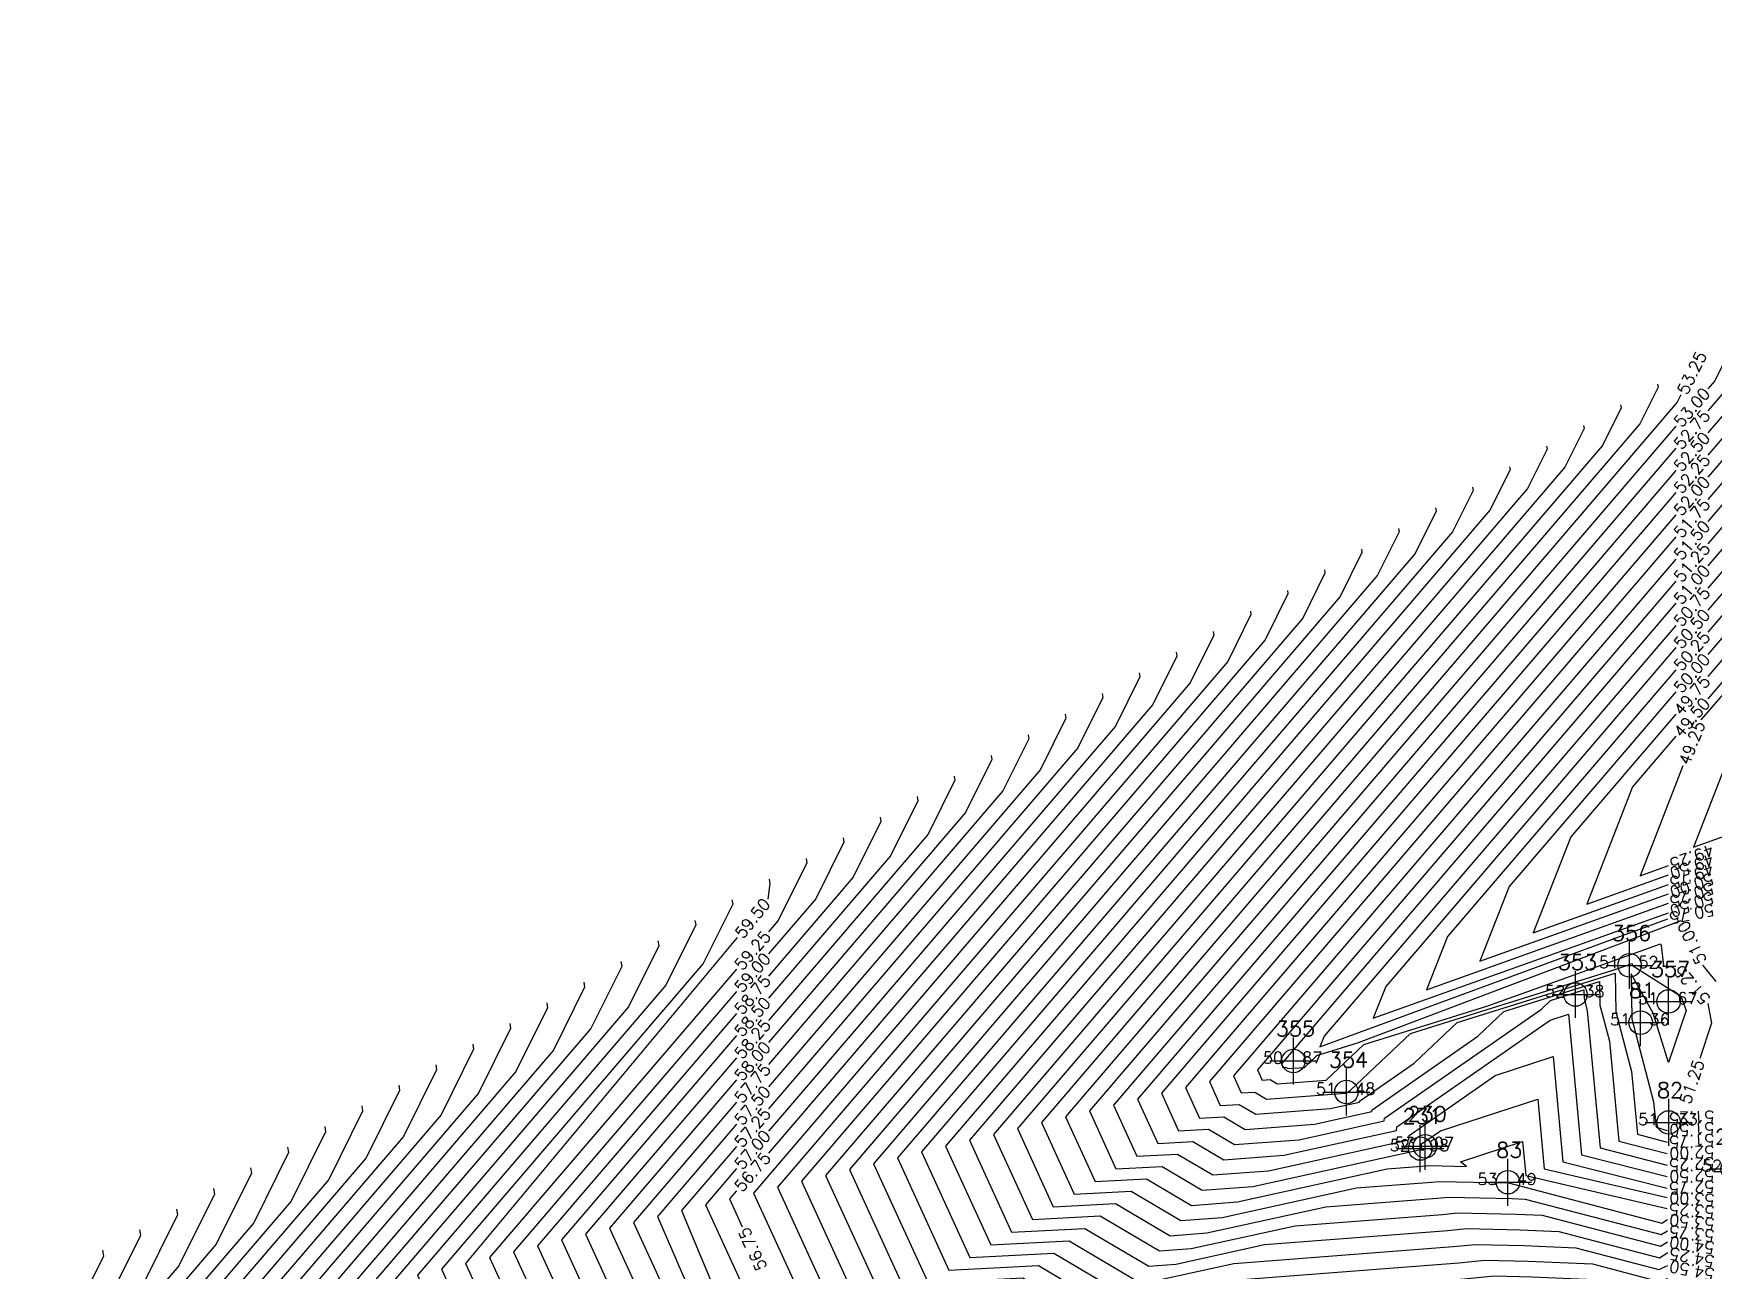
# Model space of a CAD drawing. Header units: millimetres. Extents: x 1412621 to 1412799, y 4931530 to 4931669.
# Drawn here: x 1412633.4 to 1412704.9, y 4931593.4 to 4931646 of the extents above; entities that cross this region are included whole.
import ezdxf
from ezdxf.enums import TextEntityAlignment as Align

# ---------------------------------------------------------------- set-up
doc = ezdxf.new("R2010")
doc.units = ezdxf.units.MM
doc.header["$PDMODE"] = 34
doc.header["$PDSIZE"] = 1
for name, color, linetype in [('CIVIL', 50, 'Continuous'), ('CIVIL-DRAW', 80, 'Continuous'), ('CIVIL-NONAME', 130, 'Continuous'), ('CIVIL-TEXT', 240, 'Continuous'), ('CIVIL-Z', 50, 'Continuous'), ('Tcontours0', 7, 'Continuous'), ('Tcontours1', 7, 'Continuous'), ('Tcontours2', 7, 'Continuous'), ('Tcontours3', 7, 'Continuous')]:
    doc.layers.add(name, color=color, linetype=linetype)
doc.styles.add('CIVILCADMAIN', font='TXT.SHX')
doc.styles.get("Standard").update_dxf_attribs({"font": 'arial.ttf'})

# ---------------------------------------------------------------- blocks, each defined once
blk = doc.blocks.new('CIVIL-ZZ')
at = {"layer": 'CIVIL-DRAW'}
blk.add_point((0, 0), dxfattribs=at)
at = {"layer": 'CIVIL-NONAME'}
blk.add_attdef('NAME', text='', height=1.8, dxfattribs=at).set_placement((0, 2.1), align=Align.CENTER)
at = {"layer": 'CIVIL-TEXT', "flags": 8}
blk.add_attdef('TEXT', text='', height=2, dxfattribs=at).set_placement((0.2, -3.3), align=Align.CENTER)
at = {"layer": 'CIVIL-Z'}
blk.add_attdef('Z1', text='', height=1.6, dxfattribs=at).set_placement((-0.75, -0.225), align=Align.RIGHT)
blk.add_attdef('Z2', (0.75, -0.225), '', height=1.6, dxfattribs=at)

msp = doc.modelspace()

# ---------------------------------------------------------------- linework, layer by layer
at = {"layer": 'Tcontours0'}
for points in [[(1412724.617, 4931643.386), (1412724.63, 4931643.306), (1412724.117, 4931642.272), (1412704.683, 4931619.587)], [(1412693.083, 4931625.826), (1412693.105, 4931625.688), (1412692.213, 4931623.888), (1412670.17, 4931598.157), (1412672.366, 4931593.378), (1412676.173, 4931593.569), (1412679.499, 4931591.604), (1412680.059, 4931591.646), (1412681.879, 4931592.047), (1412694.306, 4931593.002), (1412695.574, 4931593.129), (1412697.2, 4931593.093), (1412700.486, 4931592.952), (1412702.524, 4931592.418), (1412703.084, 4931592.779)], [(1412703.317, 4931617.992), (1412696.217, 4931609.704), (1412694.976, 4931606.524), (1412703.011, 4931609.396)], [(1412661.549, 4931608.266), (1412661.58, 4931608.069), (1412660.309, 4931605.504), (1412649.734, 4931593.161), (1412652.102, 4931588.008), (1412652.432, 4931587.729), (1412656.832, 4931586.069), (1412657.735, 4931585.35), (1412660.234, 4931579.107), (1412660.785, 4931577.509), (1412662.137, 4931577.297), (1412663.195, 4931576.41)]]:
    msp.add_lwpolyline(points, dxfattribs=at)
at = {"layer": 'Tcontours1'}
for points in [[(1412718.31, 4931639.874), (1412718.325, 4931639.783), (1412717.736, 4931638.595), (1412704.683, 4931623.358)], [(1412712.003, 4931636.362), (1412712.02, 4931636.259), (1412711.355, 4931634.918), (1412704.683, 4931627.13)], [(1412705.696, 4931632.85), (1412705.715, 4931632.735), (1412704.974, 4931631.242), (1412704.683, 4931630.902)], [(1412699.389, 4931629.338), (1412699.41, 4931629.211), (1412698.593, 4931627.565), (1412674.257, 4931599.156), (1412675.921, 4931595.536), (1412678.805, 4931595.68), (1412681.325, 4931594.192), (1412682.684, 4931594.294), (1412687.103, 4931595.267), (1412693.379, 4931595.749), (1412694.019, 4931595.813), (1412696.514, 4931595.758), (1412697.624, 4931595.71), (1412702.657, 4931594.392), (1412702.959, 4931594.58)], [(1412703.317, 4931629.307), (1412678.344, 4931600.156), (1412679.475, 4931597.693), (1412681.437, 4931597.792), (1412683.151, 4931596.779), (1412685.309, 4931596.942), (1412692.328, 4931598.487), (1412692.452, 4931598.496), (1412692.464, 4931598.497), (1412692.579, 4931598.495), (1412692.479, 4931598.573), (1412692.492, 4931598.75), (1412693.293, 4931599.307), (1412697.44, 4931600.658), (1412697.717, 4931597.694), (1412702.951, 4931596.464)], [(1412703.317, 4931625.535), (1412682.431, 4931601.155), (1412683.03, 4931599.851), (1412684.069, 4931599.903), (1412684.977, 4931599.367), (1412687.934, 4931599.59), (1412690.373, 4931600.126), (1412690.379, 4931600.205), (1412694.882, 4931603.338), (1412695.99, 4931604.39), (1412700.071, 4931605.663), (1412700.084, 4931604.661), (1412700.49, 4931603.125), (1412700.888, 4931598.872), (1412702.951, 4931598.334)], [(1412686.776, 4931622.314), (1412686.8, 4931622.164), (1412685.832, 4931620.211), (1412666.083, 4931597.158), (1412668.811, 4931591.221), (1412673.541, 4931591.458), (1412676.19, 4931589.893), (1412677.198, 4931588.211), (1412678.76, 4931588.929), (1412680.565, 4931589.128), (1412695.233, 4931590.255), (1412697.129, 4931590.445), (1412697.885, 4931590.428), (1412701.371, 4931590.278), (1412702.012, 4931589.108), (1412702.286, 4931588.847), (1412703.222, 4931589.07)], [(1412703.317, 4931621.764), (1412686.518, 4931602.154), (1412686.585, 4931602.008), (1412686.701, 4931602.014), (1412686.803, 4931601.954), (1412687.499, 4931602.007), (1412688.035, 4931602.516), (1412689.807, 4931603.069), (1412703.55, 4931608.261)], [(1412680.469, 4931618.802), (1412680.495, 4931618.64), (1412679.451, 4931616.534), (1412664.683, 4931599.296)], [(1412706.725, 4931618.199), (1412704.064, 4931611.381), (1412713.548, 4931614.77)], [(1412674.162, 4931615.29), (1412674.19, 4931615.116), (1412673.07, 4931612.858), (1412664.683, 4931603.067)], [(1412667.855, 4931611.778), (1412667.885, 4931611.592), (1412666.689, 4931609.181), (1412664.683, 4931606.839)], [(1412704.45, 4931606.364), (1412705.024, 4931605.657)], [(1412655.242, 4931604.754), (1412655.275, 4931604.545), (1412653.928, 4931601.827), (1412645.647, 4931592.161), (1412647.502, 4931588.126), (1412647.969, 4931587.73), (1412654.218, 4931585.373), (1412655.5, 4931584.351), (1412659.05, 4931575.486), (1412659.334, 4931574.663), (1412661.281, 4931574.357), (1412663.071, 4931572.569)], [(1412663.317, 4931605.244), (1412653.821, 4931594.16), (1412656.703, 4931587.889), (1412656.894, 4931587.728), (1412659.445, 4931586.765), (1412659.969, 4931586.348), (1412661.418, 4931582.728), (1412662.237, 4931580.355), (1412662.993, 4931580.236), (1412663.195, 4931580.067)], [(1412648.935, 4931601.243), (1412648.97, 4931601.021), (1412647.547, 4931598.15), (1412641.56, 4931591.162), (1412642.901, 4931588.245), (1412643.507, 4931587.731), (1412651.604, 4931584.677), (1412653.266, 4931583.353), (1412657.866, 4931571.864), (1412657.882, 4931571.818), (1412660.425, 4931571.418), (1412660.883, 4931571.034), (1412663.258, 4931569.998), (1412663.131, 4931569.578)], [(1412663.317, 4931601.472), (1412657.909, 4931595.159), (1412661.304, 4931587.771), (1412661.356, 4931587.726), (1412662.059, 4931587.462), (1412662.203, 4931587.347), (1412662.602, 4931586.35), (1412663.195, 4931583.723)], [(1412663.317, 4931597.701), (1412661.996, 4931596.158), (1412663.562, 4931592.751)], [(1412636.321, 4931594.219), (1412636.36, 4931593.974), (1412634.785, 4931590.797), (1412633.386, 4931589.164), (1412633.699, 4931588.482), (1412634.582, 4931587.733), (1412646.377, 4931583.285), (1412648.798, 4931581.356), (1412652.161, 4931572.956), (1412653.505, 4931570.913), (1412654.873, 4931569.014), (1412658.029, 4931563.343), (1412658.137, 4931563.227), (1412658.292, 4931562.98), (1412658.466, 4931563.059), (1412661.325, 4931563.843), (1412661.439, 4931563.846), (1412663.09, 4931562.897)]]:
    msp.add_lwpolyline(points, dxfattribs=at)
at = {"layer": 'Tcontours1', "elevation": 63}
msp.add_lwpolyline([(1412642.628, 4931597.731), (1412642.665, 4931597.497), (1412641.166, 4931594.474), (1412637.473, 4931590.163), (1412638.3, 4931588.363), (1412639.045, 4931587.732), (1412648.991, 4931583.981), (1412651.032, 4931582.354), (1412655.065, 4931572.281), (1412655.717, 4931571.291), (1412656.379, 4931570.371), (1412658.02, 4931567.422), (1412659.304, 4931567.323), (1412660.728, 4931567.718), (1412663.131, 4931566.09)], dxfattribs=at)
at = {"layer": 'Tcontours2'}
for points in [[(1412727.77, 4931645.142), (1412727.782, 4931645.068), (1412727.307, 4931644.11), (1412704.683, 4931617.701)], [(1412721.463, 4931641.63), (1412721.477, 4931641.544), (1412720.926, 4931640.434), (1412704.683, 4931621.473)], [(1412715.157, 4931638.118), (1412715.172, 4931638.021), (1412714.545, 4931636.757), (1412704.683, 4931625.244)], [(1412708.85, 4931634.606), (1412708.867, 4931634.497), (1412708.165, 4931633.08), (1412704.683, 4931629.016)], [(1412702.543, 4931631.094), (1412702.562, 4931630.973), (1412701.784, 4931629.403), (1412676.3, 4931599.656), (1412677.698, 4931596.615), (1412680.121, 4931596.736), (1412682.238, 4931595.485), (1412683.997, 4931595.618), (1412689.716, 4931596.877), (1412692.915, 4931597.123), (1412693.242, 4931597.155), (1412696.171, 4931597.09), (1412696.193, 4931597.089), (1412702.723, 4931595.378), (1412702.955, 4931595.529)], [(1412696.236, 4931627.582), (1412696.257, 4931627.449), (1412695.403, 4931625.726), (1412672.213, 4931598.657), (1412674.143, 4931594.457), (1412677.489, 4931594.625), (1412680.412, 4931592.898), (1412681.371, 4931592.97), (1412684.491, 4931593.657), (1412693.842, 4931594.376), (1412694.797, 4931594.471), (1412696.857, 4931594.426), (1412699.055, 4931594.331), (1412702.59, 4931593.405), (1412702.97, 4931593.573)], [(1412703.317, 4931627.421), (1412680.387, 4931600.655), (1412681.253, 4931598.772), (1412682.753, 4931598.847), (1412684.064, 4931598.073), (1412686.622, 4931598.266), (1412691.424, 4931599.323), (1412691.436, 4931599.477), (1412697.961, 4931604.017), (1412698.742, 4931604.272), (1412699.303, 4931598.283), (1412702.951, 4931597.356)], [(1412689.929, 4931624.07), (1412689.952, 4931623.926), (1412689.022, 4931622.05), (1412668.126, 4931597.657), (1412670.588, 4931592.3), (1412674.857, 4931592.514), (1412678.586, 4931590.31), (1412678.746, 4931590.323), (1412679.266, 4931590.437), (1412694.769, 4931591.629), (1412696.352, 4931591.787), (1412697.542, 4931591.761), (1412701.918, 4931591.573), (1412702.457, 4931591.431), (1412702.613, 4931591.437), (1412703.057, 4931591.35), (1412703.207, 4931591.105), (1412703.222, 4931589.658)], [(1412703.317, 4931623.649), (1412684.475, 4931601.654), (1412684.808, 4931600.929), (1412685.385, 4931600.958), (1412685.89, 4931600.66), (1412689.247, 4931600.914), (1412689.323, 4931600.93), (1412689.323, 4931600.933), (1412689.462, 4931601.03), (1412692.012, 4931603.453), (1412700.816, 4931606.199), (1412701.46, 4931606.429), (1412701.462, 4931606.423), (1412701.471, 4931606.349), (1412701.468, 4931606.346), (1412703.528, 4931605.032), (1412703.759, 4931604.433), (1412703.01, 4931602.208), (1412702.348, 4931604.315), (1412701.413, 4931605.992), (1412701.438, 4931604.077), (1412702.372, 4931600.54), (1412702.473, 4931599.461), (1412702.951, 4931599.318)], [(1412683.622, 4931620.558), (1412683.648, 4931620.402), (1412682.641, 4931618.373), (1412664.039, 4931596.658), (1412667.033, 4931590.142), (1412672.225, 4931590.403), (1412672.805, 4931590.06), (1412675.493, 4931585.574), (1412679.659, 4931587.489), (1412684.472, 4931588.019), (1412695.696, 4931588.882), (1412697.907, 4931589.103), (1412698.228, 4931589.096), (1412699.71, 4931589.032), (1412699.983, 4931588.535), (1412700.73, 4931587.822), (1412703.028, 4931588)], [(1412703.317, 4931619.878), (1412690.963, 4931605.457), (1412690.432, 4931604.096), (1412703.011, 4931608.592)], [(1412677.316, 4931617.046), (1412677.343, 4931616.878), (1412676.261, 4931614.696), (1412664.683, 4931601.181)], [(1412703.317, 4931616.106), (1412701.471, 4931613.951), (1412699.52, 4931608.952), (1412703.011, 4931610.2)], [(1412671.009, 4931613.534), (1412671.038, 4931613.354), (1412669.88, 4931611.019), (1412664.683, 4931604.953)], [(1412664.702, 4931610.022), (1412664.733, 4931609.831), (1412664.657, 4931609.172)], [(1412663.343, 4931607.533), (1412651.778, 4931593.66), (1412654.403, 4931587.949), (1412654.663, 4931587.728), (1412658.138, 4931586.417), (1412658.852, 4931585.849), (1412660.826, 4931580.918), (1412661.511, 4931578.932), (1412662.565, 4931578.766), (1412663.195, 4931578.239)], [(1412658.395, 4931606.51), (1412658.428, 4931606.307), (1412657.118, 4931603.666), (1412647.691, 4931592.661), (1412649.802, 4931588.067), (1412650.201, 4931587.729), (1412655.525, 4931585.721), (1412656.617, 4931584.851), (1412659.642, 4931577.296), (1412660.059, 4931576.086), (1412661.709, 4931575.827), (1412663.195, 4931574.582)], [(1412663.317, 4931603.358), (1412655.865, 4931594.66), (1412659.003, 4931587.83), (1412659.125, 4931587.727), (1412660.752, 4931587.113), (1412661.086, 4931586.847), (1412662.01, 4931584.539), (1412663.195, 4931581.895)], [(1412652.088, 4931602.998), (1412652.123, 4931602.783), (1412650.737, 4931599.989), (1412643.604, 4931591.662), (1412645.201, 4931588.186), (1412645.738, 4931587.73), (1412652.911, 4931585.025), (1412654.383, 4931583.852), (1412658.458, 4931573.675), (1412658.608, 4931573.241), (1412660.853, 4931572.888), (1412662.457, 4931571.545), (1412663.038, 4931571.291)], [(1412645.781, 4931599.487), (1412645.818, 4931599.259), (1412644.357, 4931596.312), (1412639.517, 4931590.662), (1412640.601, 4931588.304), (1412641.276, 4931587.731), (1412650.298, 4931584.329), (1412652.149, 4931582.854), (1412656.517, 4931571.944), (1412656.822, 4931571.481), (1412657.132, 4931571.05), (1412657.9, 4931569.669), (1412659.898, 4931569.515), (1412660.432, 4931569.663), (1412663.131, 4931567.834)], [(1412663.317, 4931599.587), (1412659.952, 4931595.659), (1412663.061, 4931588.481)], [(1412639.475, 4931595.975), (1412639.513, 4931595.736), (1412637.976, 4931592.635), (1412635.43, 4931589.663), (1412636, 4931588.423), (1412636.814, 4931587.733), (1412647.684, 4931583.633), (1412649.915, 4931581.855), (1412653.613, 4931572.619), (1412654.611, 4931571.102), (1412655.626, 4931569.692), (1412658.14, 4931565.175), (1412658.711, 4931565.131), (1412661.024, 4931565.773), (1412663.09, 4931563.946)]]:
    msp.add_lwpolyline(points, dxfattribs=at)
at = {"layer": 'Tcontours3'}
for points in [[(1412729.347, 4931646.02), (1412729.358, 4931645.949), (1412728.902, 4931645.029), (1412704.382, 4931616.802)], [(1412726.194, 4931644.264), (1412726.206, 4931644.187), (1412725.712, 4931643.191), (1412704.683, 4931618.644)], [(1412723.04, 4931642.508), (1412723.053, 4931642.425), (1412722.522, 4931641.353), (1412704.683, 4931620.53)], [(1412719.887, 4931640.752), (1412719.901, 4931640.664), (1412719.331, 4931639.514), (1412704.683, 4931622.416)], [(1412716.733, 4931638.996), (1412716.748, 4931638.902), (1412716.141, 4931637.676), (1412704.683, 4931624.301)], [(1412713.58, 4931637.24), (1412713.596, 4931637.14), (1412712.95, 4931635.838), (1412704.683, 4931626.187)], [(1412710.426, 4931635.484), (1412710.444, 4931635.378), (1412709.76, 4931633.999), (1412704.683, 4931628.073)], [(1412707.273, 4931633.728), (1412707.291, 4931633.616), (1412706.569, 4931632.161), (1412704.683, 4931629.959)], [(1412704.466, 4931632.515), (1412704.466, 4931632.515)], [(1412703.534, 4931630.634), (1412703.379, 4931630.322), (1412677.322, 4931599.906), (1412678.587, 4931597.154), (1412680.779, 4931597.264), (1412682.695, 4931596.132), (1412684.653, 4931596.28), (1412691.022, 4931597.682), (1412692.683, 4931597.809), (1412692.853, 4931597.826), (1412694.408, 4931597.792), (1412694.15, 4931597.992), (1412696.789, 4931598.851), (1412696.925, 4931597.4), (1412702.953, 4931595.998)], [(1412700.966, 4931630.216), (1412700.986, 4931630.092), (1412700.189, 4931628.484), (1412675.279, 4931599.406), (1412676.809, 4931596.075), (1412679.463, 4931596.208), (1412681.782, 4931594.839), (1412683.34, 4931594.956), (1412688.41, 4931596.072), (1412693.147, 4931596.436), (1412693.63, 4931596.484), (1412696.342, 4931596.424), (1412696.908, 4931596.4), (1412702.69, 4931594.885), (1412702.957, 4931595.055)], [(1412697.813, 4931628.46), (1412697.834, 4931628.33), (1412696.998, 4931626.646), (1412673.235, 4931598.906), (1412675.032, 4931594.997), (1412678.147, 4931595.153), (1412680.869, 4931593.545), (1412682.028, 4931593.632), (1412685.797, 4931594.462), (1412693.61, 4931595.062), (1412694.408, 4931595.142), (1412696.685, 4931595.092), (1412698.34, 4931595.021), (1412702.623, 4931593.898), (1412702.97, 4931594.125)], [(1412703.317, 4931628.364), (1412679.366, 4931600.405), (1412680.364, 4931598.233), (1412682.095, 4931598.319), (1412683.608, 4931597.426), (1412685.965, 4931597.604), (1412691.95, 4931598.921), (1412691.964, 4931599.114), (1412695.627, 4931601.662), (1412698.091, 4931602.465), (1412698.51, 4931597.989), (1412702.951, 4931596.864)], [(1412694.659, 4931626.704), (1412694.681, 4931626.568), (1412693.808, 4931624.807), (1412671.192, 4931598.407), (1412673.254, 4931593.918), (1412676.831, 4931594.097), (1412679.956, 4931592.251), (1412680.715, 4931592.308), (1412683.185, 4931592.852), (1412694.074, 4931593.689), (1412695.185, 4931593.8), (1412697.028, 4931593.759), (1412699.771, 4931593.641), (1412702.557, 4931592.911), (1412702.97, 4931593.022)], [(1412703.317, 4931626.478), (1412681.409, 4931600.905), (1412682.142, 4931599.311), (1412683.411, 4931599.375), (1412684.521, 4931598.72), (1412687.278, 4931598.928), (1412690.899, 4931599.725), (1412690.907, 4931599.841), (1412697.592, 4931604.492), (1412697.978, 4931604.859), (1412699.402, 4931605.303), (1412699.407, 4931604.953), (1412699.548, 4931604.417), (1412700.095, 4931598.577), (1412702.951, 4931597.848)], [(1412691.506, 4931624.948), (1412691.529, 4931624.807), (1412690.617, 4931622.969), (1412669.148, 4931597.907), (1412671.477, 4931592.839), (1412675.515, 4931593.042), (1412679.043, 4931590.957), (1412679.402, 4931590.984), (1412680.572, 4931591.242), (1412694.537, 4931592.315), (1412695.963, 4931592.458), (1412697.371, 4931592.427), (1412701.202, 4931592.262), (1412702.49, 4931591.925), (1412703.482, 4931592.519)], [(1412703.317, 4931624.592), (1412683.453, 4931601.405), (1412683.919, 4931600.39), (1412684.727, 4931600.431), (1412685.433, 4931600.013), (1412688.591, 4931600.252), (1412689.848, 4931600.528), (1412689.851, 4931600.569), (1412692.172, 4931602.184), (1412694.001, 4931603.922), (1412700.74, 4931606.023), (1412700.761, 4931604.369), (1412701.431, 4931601.832), (1412701.68, 4931599.166), (1412702.951, 4931598.823)], [(1412688.353, 4931623.192), (1412688.376, 4931623.045), (1412687.427, 4931621.13), (1412667.104, 4931597.408), (1412669.7, 4931591.76), (1412674.199, 4931591.986), (1412677.882, 4931589.81), (1412678.05, 4931589.529), (1412678.311, 4931589.649), (1412678.612, 4931589.682), (1412695.001, 4931590.942), (1412696.74, 4931591.116), (1412697.714, 4931591.095), (1412702.201, 4931590.902), (1412703.222, 4931589.364)], [(1412703.317, 4931622.707), (1412685.496, 4931601.904), (1412685.696, 4931601.469), (1412686.043, 4931601.486), (1412686.346, 4931601.307), (1412688.424, 4931601.464), (1412690.024, 4931602.985), (1412695.311, 4931604.634), (1412702.669, 4931607.263), (1412702.693, 4931607.199), (1412702.79, 4931606.351), (1412702.758, 4931606.313), (1412703.316, 4931606.317)], [(1412685.199, 4931621.436), (1412685.224, 4931621.283), (1412684.237, 4931619.292), (1412665.061, 4931596.908), (1412667.922, 4931590.682), (1412672.883, 4931590.93), (1412674.497, 4931589.977), (1412676.345, 4931586.892), (1412679.21, 4931588.209), (1412682.518, 4931588.573), (1412695.464, 4931589.568), (1412697.518, 4931589.774), (1412698.057, 4931589.762), (1412700.541, 4931589.655), (1412700.998, 4931588.821), (1412701.508, 4931588.334), (1412703.222, 4931588.777)], [(1412703.317, 4931620.821), (1412688.336, 4931603.333), (1412688.16, 4931602.882), (1412702.971, 4931608.336)], [(1412682.046, 4931619.68), (1412682.071, 4931619.521), (1412681.046, 4931617.454), (1412664.683, 4931598.353)], [(1412703.317, 4931618.935), (1412693.59, 4931607.581), (1412692.704, 4931605.31), (1412703.011, 4931608.994)], [(1412678.892, 4931617.924), (1412678.919, 4931617.759), (1412677.856, 4931615.615), (1412664.683, 4931600.239)], [(1412703.317, 4931617.049), (1412698.844, 4931611.828), (1412697.248, 4931607.738), (1412703.011, 4931609.798)], [(1412675.739, 4931616.168), (1412675.766, 4931615.997), (1412674.665, 4931613.777), (1412664.683, 4931602.124)], [(1412703.618, 4931614.846), (1412701.792, 4931610.167), (1412703.011, 4931610.602)], [(1412672.585, 4931614.412), (1412672.614, 4931614.235), (1412671.475, 4931611.938), (1412664.683, 4931604.01)], [(1412669.432, 4931612.656), (1412669.461, 4931612.473), (1412668.285, 4931610.1), (1412664.683, 4931605.896)], [(1412666.279, 4931610.9), (1412666.309, 4931610.712), (1412665.094, 4931608.262), (1412664.683, 4931607.782)], [(1412663.125, 4931609.144), (1412663.156, 4931608.95), (1412661.904, 4931606.423), (1412650.756, 4931593.41), (1412653.252, 4931587.978), (1412653.547, 4931587.728), (1412657.485, 4931586.243), (1412658.293, 4931585.599), (1412660.53, 4931580.012), (1412661.148, 4931578.221), (1412662.351, 4931578.031), (1412663.195, 4931577.324)], [(1412659.972, 4931607.388), (1412660.004, 4931607.188), (1412658.713, 4931604.585), (1412648.713, 4931592.911), (1412650.952, 4931588.038), (1412651.316, 4931587.729), (1412656.178, 4931585.895), (1412657.176, 4931585.1), (1412659.938, 4931578.202), (1412660.422, 4931576.798), (1412661.923, 4931576.562), (1412663.195, 4931575.496)], [(1412663.317, 4931606.187), (1412652.8, 4931593.91), (1412655.553, 4931587.919), (1412655.778, 4931587.728), (1412658.792, 4931586.591), (1412659.41, 4931586.099), (1412661.122, 4931581.823), (1412661.874, 4931579.643), (1412662.779, 4931579.501), (1412663.195, 4931579.153)], [(1412656.818, 4931605.632), (1412656.852, 4931605.426), (1412655.523, 4931602.746), (1412646.669, 4931592.411), (1412648.652, 4931588.097), (1412649.085, 4931587.73), (1412654.871, 4931585.547), (1412656.059, 4931584.601), (1412659.346, 4931576.391), (1412659.696, 4931575.375), (1412661.495, 4931575.092), (1412663.08, 4931573.499)], [(1412663.317, 4931604.301), (1412654.843, 4931594.41), (1412657.853, 4931587.86), (1412658.01, 4931587.727), (1412660.099, 4931586.939), (1412660.527, 4931586.598), (1412661.714, 4931583.634), (1412662.599, 4931581.066), (1412663.195, 4931580.981)], [(1412704.684, 4931604.723), (1412704.839, 4931603.886), (1412704.335, 4931602.388)], [(1412653.665, 4931603.876), (1412653.699, 4931603.664), (1412652.333, 4931600.908), (1412644.626, 4931591.912), (1412646.351, 4931588.156), (1412646.854, 4931587.73), (1412653.565, 4931585.199), (1412654.942, 4931584.102), (1412658.754, 4931574.58), (1412658.971, 4931573.952), (1412661.067, 4931573.622), (1412663.038, 4931571.889)], [(1412650.512, 4931602.12), (1412650.547, 4931601.902), (1412649.142, 4931599.07), (1412642.582, 4931591.412), (1412644.051, 4931588.215), (1412644.623, 4931587.731), (1412652.258, 4931584.851), (1412653.825, 4931583.603), (1412658.162, 4931572.77), (1412658.245, 4931572.529), (1412660.639, 4931572.153), (1412661.67, 4931571.289), (1412663.038, 4931570.693)], [(1412663.317, 4931602.415), (1412656.887, 4931594.909), (1412660.154, 4931587.801), (1412660.241, 4931587.727), (1412661.405, 4931587.288), (1412661.644, 4931587.097), (1412662.306, 4931585.445), (1412663.195, 4931582.809)], [(1412663.317, 4931600.53), (1412658.93, 4931595.409), (1412662.454, 4931587.741), (1412662.472, 4931587.726), (1412662.712, 4931587.636), (1412662.762, 4931587.596), (1412662.898, 4931587.255), (1412663.136, 4931584.656)], [(1412647.358, 4931600.365), (1412647.394, 4931600.14), (1412645.952, 4931597.231), (1412640.538, 4931590.912), (1412641.751, 4931588.274), (1412642.391, 4931587.731), (1412650.951, 4931584.503), (1412652.708, 4931583.103), (1412657.243, 4931571.775), (1412657.375, 4931571.575), (1412657.509, 4931571.389), (1412657.841, 4931570.793), (1412660.195, 4931570.611), (1412660.284, 4931570.635), (1412663.131, 4931568.706)], [(1412702.951, 4931599.818), (1412702.951, 4931599.818)], [(1412644.205, 4931598.609), (1412644.242, 4931598.378), (1412642.761, 4931595.393), (1412638.495, 4931590.413), (1412639.45, 4931588.334), (1412640.16, 4931587.732), (1412649.644, 4931584.155), (1412651.59, 4931582.604), (1412655.791, 4931572.113), (1412656.269, 4931571.386), (1412656.756, 4931570.71), (1412657.96, 4931568.546), (1412659.601, 4931568.419), (1412660.58, 4931568.69), (1412663.131, 4931566.962)], [(1412663.317, 4931598.644), (1412660.974, 4931595.909), (1412663.374, 4931590.167)], [(1412641.051, 4931596.853), (1412641.089, 4931596.616), (1412639.571, 4931593.554), (1412636.451, 4931589.913), (1412637.15, 4931588.393), (1412637.929, 4931587.732), (1412648.337, 4931583.807), (1412650.473, 4931582.105), (1412654.339, 4931572.45), (1412655.164, 4931571.197), (1412656.003, 4931570.032), (1412658.08, 4931566.298), (1412659.008, 4931566.227), (1412660.876, 4931566.745), (1412663.18, 4931565.285)], [(1412663.317, 4931596.758), (1412663.017, 4931596.408), (1412663.562, 4931595.224)], [(1412637.898, 4931595.097), (1412637.937, 4931594.855), (1412636.381, 4931591.716), (1412634.408, 4931589.413), (1412634.85, 4931588.452), (1412635.698, 4931587.733), (1412647.031, 4931583.459), (1412649.356, 4931581.606), (1412652.887, 4931572.788), (1412654.058, 4931571.008), (1412655.25, 4931569.353), (1412658.2, 4931564.051), (1412658.414, 4931564.035), (1412661.172, 4931564.8), (1412662.151, 4931564.137), (1412662.395, 4931563.821), (1412663.09, 4931563.421)]]:
    msp.add_lwpolyline(points, dxfattribs=at)

# ---------------------------------------------------------------- block references
at = {"layer": 'CIVIL'}
ref = msp.add_blockref('CIVIL-ZZ', (1412701.344, 4931606.349, 51.524), dxfattribs=dict(at, xscale=0.5, yscale=0.5))
ref.add_attrib('Z2', '52', (1412701.719, 4931606.236, 51.524), dxfattribs={"layer": 'CIVIL-Z', "height": 0.5, "style": 'CIVILCADMAIN'})
ref.add_attrib('Z1', '51', (1412700.044, 4931606.236, 51.524), dxfattribs={"layer": 'CIVIL-Z', "height": 0.5, "style": 'CIVILCADMAIN'})
ref.add_attrib('NAME', '356', (1412700.594, 4931607.399, 51.524), dxfattribs={"layer": 'CIVIL-NONAME', "height": 0.65, "style": 'CIVILCADMAIN'})
ref = msp.add_blockref('CIVIL-ZZ', (1412699.044, 4931605.11, 52.384), dxfattribs=dict(at, xscale=0.5, yscale=0.5))
ref.add_attrib('Z2', '38', (1412699.419, 4931604.997, 52.384), dxfattribs={"layer": 'CIVIL-Z', "height": 0.5, "style": 'CIVILCADMAIN'})
ref.add_attrib('Z1', '52', (1412697.744, 4931604.997, 52.384), dxfattribs={"layer": 'CIVIL-Z', "height": 0.5, "style": 'CIVILCADMAIN'})
ref.add_attrib('NAME', '353', (1412698.294, 4931606.16, 52.384), dxfattribs={"layer": 'CIVIL-NONAME', "height": 0.65, "style": 'CIVILCADMAIN'})
ref = msp.add_blockref('CIVIL-ZZ', (1412703.007, 4931604.814, 51.674), dxfattribs=dict(at, xscale=0.5, yscale=0.5))
ref.add_attrib('Z2', '67', (1412703.382, 4931604.702, 51.674), dxfattribs={"layer": 'CIVIL-Z', "height": 0.5, "style": 'CIVILCADMAIN'})
ref.add_attrib('Z1', '51', (1412701.707, 4931604.702, 51.674), dxfattribs={"layer": 'CIVIL-Z', "height": 0.5, "style": 'CIVILCADMAIN'})
ref.add_attrib('NAME', '357', (1412702.257, 4931605.864, 51.674), dxfattribs={"layer": 'CIVIL-NONAME', "height": 0.65, "style": 'CIVILCADMAIN'})
ref = msp.add_blockref('CIVIL-ZZ', (1412701.817, 4931603.913, 51.36), dxfattribs=dict(at, xscale=0.5, yscale=0.5))
ref.add_attrib('Z2', '36', (1412702.192, 4931603.8, 51.36), dxfattribs={"layer": 'CIVIL-Z', "height": 0.5, "style": 'CIVILCADMAIN'})
ref.add_attrib('Z1', '51', (1412700.517, 4931603.8, 51.36), dxfattribs={"layer": 'CIVIL-Z', "height": 0.5, "style": 'CIVILCADMAIN'})
ref.add_attrib('NAME', '81', (1412701.317, 4931604.963, 51.36), dxfattribs={"layer": 'CIVIL-NONAME', "height": 0.65, "style": 'CIVILCADMAIN'})
ref = msp.add_blockref('CIVIL-ZZ', (1412687.033, 4931602.28, 50.874), dxfattribs=dict(at, xscale=0.5, yscale=0.5))
ref.add_attrib('Z2', '87', (1412687.408, 4931602.168, 50.874), dxfattribs={"layer": 'CIVIL-Z', "height": 0.5, "style": 'CIVILCADMAIN'})
ref.add_attrib('Z1', '50', (1412685.733, 4931602.168, 50.874), dxfattribs={"layer": 'CIVIL-Z', "height": 0.5, "style": 'CIVILCADMAIN'})
ref.add_attrib('NAME', '355', (1412686.283, 4931603.33, 50.874), dxfattribs={"layer": 'CIVIL-NONAME', "height": 0.65, "style": 'CIVILCADMAIN'})
ref = msp.add_blockref('CIVIL-ZZ', (1412689.289, 4931600.956, 51.484), dxfattribs=dict(at, xscale=0.5, yscale=0.5))
ref.add_attrib('Z2', '48', (1412689.664, 4931600.844, 51.484), dxfattribs={"layer": 'CIVIL-Z', "height": 0.5, "style": 'CIVILCADMAIN'})
ref.add_attrib('Z1', '51', (1412687.989, 4931600.844, 51.484), dxfattribs={"layer": 'CIVIL-Z', "height": 0.5, "style": 'CIVILCADMAIN'})
ref.add_attrib('NAME', '354', (1412688.539, 4931602.006, 51.484), dxfattribs={"layer": 'CIVIL-NONAME', "height": 0.65, "style": 'CIVILCADMAIN'})
ref = msp.add_blockref('CIVIL-ZZ', (1412703.012, 4931599.661, 51.33), dxfattribs=dict(at, xscale=0.5, yscale=0.5))
ref.add_attrib('Z2', '33', (1412703.387, 4931599.548, 51.33), dxfattribs={"layer": 'CIVIL-Z', "height": 0.5, "style": 'CIVILCADMAIN'})
ref.add_attrib('Z1', '51', (1412701.712, 4931599.548, 51.33), dxfattribs={"layer": 'CIVIL-Z', "height": 0.5, "style": 'CIVILCADMAIN'})
ref.add_attrib('NAME', '82', (1412702.512, 4931600.711, 51.33), dxfattribs={"layer": 'CIVIL-NONAME', "height": 0.65, "style": 'CIVILCADMAIN'})
ref = msp.add_blockref('CIVIL-ZZ', (1412692.433, 4931598.551, 52.98), dxfattribs=dict(at, xscale=0.5, yscale=0.5))
ref.add_attrib('Z2', '98', (1412692.808, 4931598.439, 52.98), dxfattribs={"layer": 'CIVIL-Z', "height": 0.5, "style": 'CIVILCADMAIN'})
ref.add_attrib('Z1', '52', (1412691.133, 4931598.439, 52.98), dxfattribs={"layer": 'CIVIL-Z', "height": 0.5, "style": 'CIVILCADMAIN'})
ref.add_attrib('NAME', '231', (1412691.683, 4931599.601, 52.98), dxfattribs={"layer": 'CIVIL-NONAME', "height": 0.65, "style": 'CIVILCADMAIN'})
ref = msp.add_blockref('CIVIL-ZZ', (1412692.64, 4931598.648, 53.07), dxfattribs=dict(at, xscale=0.5, yscale=0.5))
ref.add_attrib('Z2', '07', (1412693.015, 4931598.536, 53.07), dxfattribs={"layer": 'CIVIL-Z', "height": 0.5, "style": 'CIVILCADMAIN'})
ref.add_attrib('Z1', '53', (1412691.34, 4931598.536, 53.07), dxfattribs={"layer": 'CIVIL-Z', "height": 0.5, "style": 'CIVILCADMAIN'})
ref.add_attrib('NAME', '230', (1412691.89, 4931599.698, 53.07), dxfattribs={"layer": 'CIVIL-NONAME', "height": 0.65, "style": 'CIVILCADMAIN'})
ref = msp.add_blockref('CIVIL-ZZ', (1412705.731, 4931597.682, 52.39), dxfattribs=dict(at, xscale=0.5, yscale=0.5))
ref.add_attrib('Z2', '39', (1412706.106, 4931597.57, 52.39), dxfattribs={"layer": 'CIVIL-Z', "height": 0.5, "style": 'CIVILCADMAIN'})
ref.add_attrib('Z1', '52', (1412704.431, 4931597.57, 52.39), dxfattribs={"layer": 'CIVIL-Z', "height": 0.5, "style": 'CIVILCADMAIN'})
ref.add_attrib('NAME', '232', (1412704.981, 4931598.732, 52.39), dxfattribs={"layer": 'CIVIL-NONAME', "height": 0.65, "style": 'CIVILCADMAIN'})
ref = msp.add_blockref('CIVIL-ZZ', (1412696.164, 4931597.117, 53.49), dxfattribs=dict(at, xscale=0.5, yscale=0.5))
ref.add_attrib('Z2', '49', (1412696.539, 4931597.004, 53.49), dxfattribs={"layer": 'CIVIL-Z', "height": 0.5, "style": 'CIVILCADMAIN'})
ref.add_attrib('Z1', '53', (1412694.864, 4931597.004, 53.49), dxfattribs={"layer": 'CIVIL-Z', "height": 0.5, "style": 'CIVILCADMAIN'})
ref.add_attrib('NAME', '83', (1412695.664, 4931598.167, 53.49), dxfattribs={"layer": 'CIVIL-NONAME', "height": 0.65, "style": 'CIVILCADMAIN'})

# ---------------------------------------------------------------- texts
at = {"layer": 'Tcontours0', "style": 'CIVILCADMAIN'}
for rotation, p in [(49.4144, (1412704, 4931618.789, 50)), (199.6658, (1412704, 4931609.749, 50))]:
    msp.add_text('50.00', height=0.5, rotation=rotation, dxfattribs=at).set_placement(p, align=Align.MIDDLE_CENTER)
at = {"layer": 'Tcontours1', "style": 'CIVILCADMAIN'}
for s, rotation, p in [('53.00', 49.4144, (1412704, 4931630.104, 53)), ('52.00', 49.4144, (1412704, 4931626.333, 52)), ('51.00', 49.4144, (1412704, 4931622.561, 51)), ('51.00', 115.3879, (1412704, 4931607.313, 51)), ('59.00', 49.4144, (1412664, 4931606.041, 59)), ('58.00', 49.4144, (1412664, 4931602.27, 58)), ('57.00', 49.4144, (1412664, 4931598.498, 57)), ('52.00', 182.5893, (1412704, 4931598.381, 52)), ('53.00', 177.2252, (1412704, 4931596.413, 53)), ('54.00', 172.6144, (1412704, 4931594.445, 54))]:
    msp.add_text(s, height=0.5, rotation=rotation, dxfattribs=at).set_placement(p, align=Align.MIDDLE_CENTER)
at = {"layer": 'Tcontours2', "style": 'CIVILCADMAIN'}
for s, rotation, p in [('52.50', 49.4144, (1412704, 4931628.218, 52.5)), ('51.50', 49.4144, (1412704, 4931624.447, 51.5)), ('50.50', 49.4144, (1412704, 4931620.675, 50.5)), ('49.50', 49.4144, (1412704, 4931616.904, 49.5)), ('49.50', 199.6658, (1412704, 4931610.554, 49.5)), ('59.50', 51.30018, (1412664, 4931608.353, 59.5)), ('50.50', 199.6658, (1412704, 4931608.945, 50.5)), ('58.50', 49.4144, (1412664, 4931604.156, 58.5)), ('57.50', 49.4144, (1412664, 4931600.384, 57.5)), ('51.50', 182.9652, (1412704, 4931599.372, 51.5)), ('52.50', 182.262, (1412704, 4931597.397, 52.5)), ('53.50', 174.5493, (1412704, 4931595.429, 53.5)), ('54.50', 168.8102, (1412704, 4931593.369, 54.5))]:
    msp.add_text(s, height=0.5, rotation=rotation, dxfattribs=at).set_placement(p, align=Align.MIDDLE_CENTER)
at = {"layer": 'Tcontours3', "style": 'CIVILCADMAIN'}
for s, rotation, p in [('53.25', 63.626, (1412704, 4931631.575, 53.25)), ('52.75', 49.4144, (1412704, 4931629.161, 52.75)), ('52.25', 49.4144, (1412704, 4931627.276, 52.25)), ('51.75', 49.4144, (1412704, 4931625.39, 51.75)), ('51.25', 49.4144, (1412704, 4931623.504, 51.25)), ('50.75', 49.4144, (1412704, 4931621.618, 50.75)), ('50.25', 49.4144, (1412704, 4931619.732, 50.25)), ('49.75', 49.4144, (1412704, 4931617.846, 49.75)), ('49.25', 68.67904, (1412704, 4931615.824, 49.25)), ('49.25', 199.6658, (1412704, 4931610.956, 49.25)), ('49.75', 199.6658, (1412704, 4931610.151, 49.75)), ('50.25', 199.6658, (1412704, 4931609.347, 50.25)), ('50.75', 191.3666, (1412704, 4931608.543, 50.75)), ('59.25', 49.4144, (1412664, 4931606.984, 59.25)), ('51.25', 130.6209, (1412704, 4931605.52, 51.25)), ('58.75', 49.4144, (1412664, 4931605.099, 58.75)), ('58.25', 49.4144, (1412664, 4931603.213, 58.25)), ('57.75', 49.4144, (1412664, 4931601.327, 57.75)), ('51.25', 71.39043, (1412704, 4931601.393, 51.25)), ('57.25', 49.4144, (1412664, 4931599.441, 57.25)), ('51.25', 182.9652, (1412704, 4931599.872, 51.25)), ('51.75', 182.7508, (1412704, 4931598.873, 51.75)), ('56.75', 49.4144, (1412664, 4931597.555, 56.75)), ('52.25', 182.262, (1412704, 4931597.889, 52.25)), ('52.75', 182.262, (1412704, 4931596.905, 52.75)), ('53.25', 175.771, (1412704, 4931595.921, 53.25)), ('56.75', 114.6808, (1412664, 4931594.27, 56.75)), ('53.75', 173.5095, (1412704, 4931594.937, 53.75)), ('54.25', 168.8102, (1412704, 4931593.921, 54.25))]:
    msp.add_text(s, height=0.5, rotation=rotation, dxfattribs=at).set_placement(p, align=Align.MIDDLE_CENTER)

doc.saveas('drawing.dxf')
